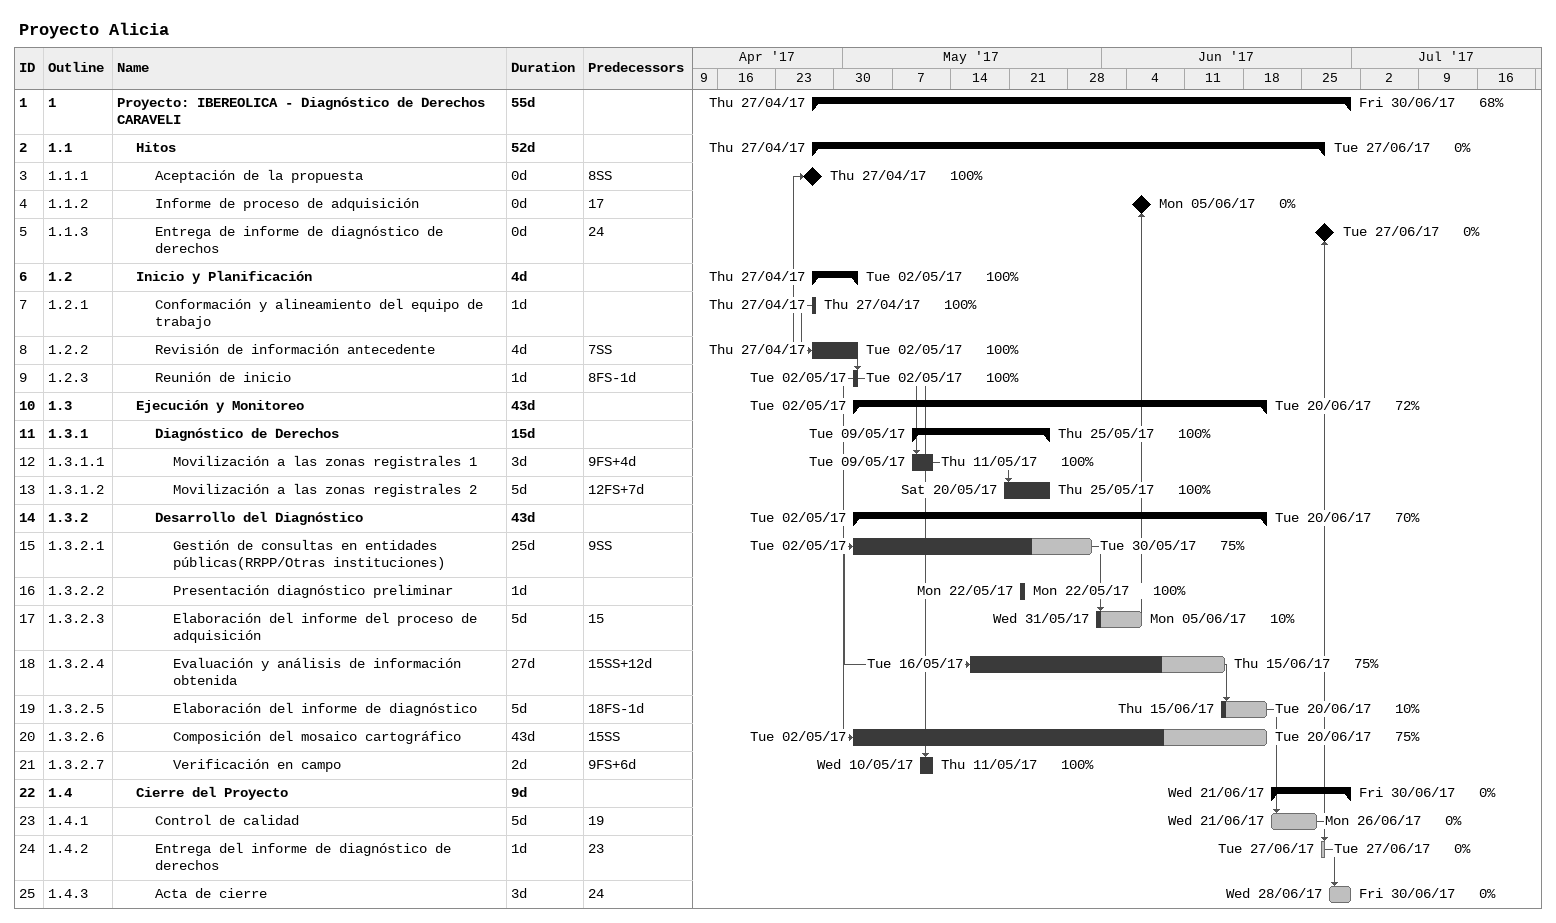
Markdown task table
Proyecto Alicia

| ID | WBS | Task | Duration | Start | Finish | Predecessors | % complete |
|---|---|---|---|---|---|---|---|
| 1 | 1 | **Proyecto: IBEREOLICA - Diagnóstico de Derechos CARAVELI** | 55d | 2017-04-27 | 2017-06-30 |  | 68 |
| 2 | 1.1 | **Hitos** | 52d | 2017-04-27 | 2017-06-27 |  | 0 |
| 3 | 1.1.1 | Aceptación de la propuesta | 0d | 2017-04-27 | 2017-04-27 | 8SS | 100 |
| 4 | 1.1.2 | Informe de proceso de adquisición | 0d | 2017-06-05 | 2017-06-05 | 17 | 0 |
| 5 | 1.1.3 | Entrega de informe de diagnóstico de derechos | 0d | 2017-06-27 | 2017-06-27 | 24 | 0 |
| 6 | 1.2 | **Inicio y Planificación** | 4d | 2017-04-27 | 2017-05-02 |  | 100 |
| 7 | 1.2.1 | Conformación y alineamiento del equipo de trabajo | 1d | 2017-04-27 | 2017-04-27 |  | 100 |
| 8 | 1.2.2 | Revisión de información antecedente | 4d | 2017-04-27 | 2017-05-02 | 7SS | 100 |
| 9 | 1.2.3 | Reunión de inicio | 1d | 2017-05-02 | 2017-05-02 | 8FS-1d | 100 |
| 10 | 1.3 | **Ejecución y Monitoreo** | 43d | 2017-05-02 | 2017-06-20 |  | 72 |
| 11 | 1.3.1 | **Diagnóstico de Derechos** | 15d | 2017-05-09 | 2017-05-25 |  | 100 |
| 12 | 1.3.1.1 | Movilización a las zonas registrales 1 | 3d | 2017-05-09 | 2017-05-11 | 9FS+4d | 100 |
| 13 | 1.3.1.2 | Movilización a las zonas registrales 2 | 5d | 2017-05-20 | 2017-05-25 | 12FS+7d | 100 |
| 14 | 1.3.2 | **Desarrollo del Diagnóstico** | 43d | 2017-05-02 | 2017-06-20 |  | 70 |
| 15 | 1.3.2.1 | Gestión de consultas en entidades públicas(RRPP/Otras instituciones) | 25d | 2017-05-02 | 2017-05-30 | 9SS | 75 |
| 16 | 1.3.2.2 | Presentación diagnóstico preliminar | 1d | 2017-05-22 | 2017-05-22 |  | 100 |
| 17 | 1.3.2.3 | Elaboración del informe del proceso de adquisición | 5d | 2017-05-31 | 2017-06-05 | 15 | 10 |
| 18 | 1.3.2.4 | Evaluación y análisis de información obtenida | 27d | 2017-05-16 | 2017-06-15 | 15SS+12d | 75 |
| 19 | 1.3.2.5 | Elaboración del informe de diagnóstico | 5d | 2017-06-15 | 2017-06-20 | 18FS-1d | 10 |
| 20 | 1.3.2.6 | Composición del mosaico cartográfico | 43d | 2017-05-02 | 2017-06-20 | 15SS | 75 |
| 21 | 1.3.2.7 | Verificación en campo | 2d | 2017-05-10 | 2017-05-11 | 9FS+6d | 100 |
| 22 | 1.4 | **Cierre del Proyecto** | 9d | 2017-06-21 | 2017-06-30 |  | 0 |
| 23 | 1.4.1 | Control de calidad | 5d | 2017-06-21 | 2017-06-26 | 19 | 0 |
| 24 | 1.4.2 | Entrega del informe de diagnóstico de derechos | 1d | 2017-06-27 | 2017-06-27 | 23 | 0 |
| 25 | 1.4.3 | Acta de cierre | 3d | 2017-06-28 | 2017-06-30 | 24 | 0 |
